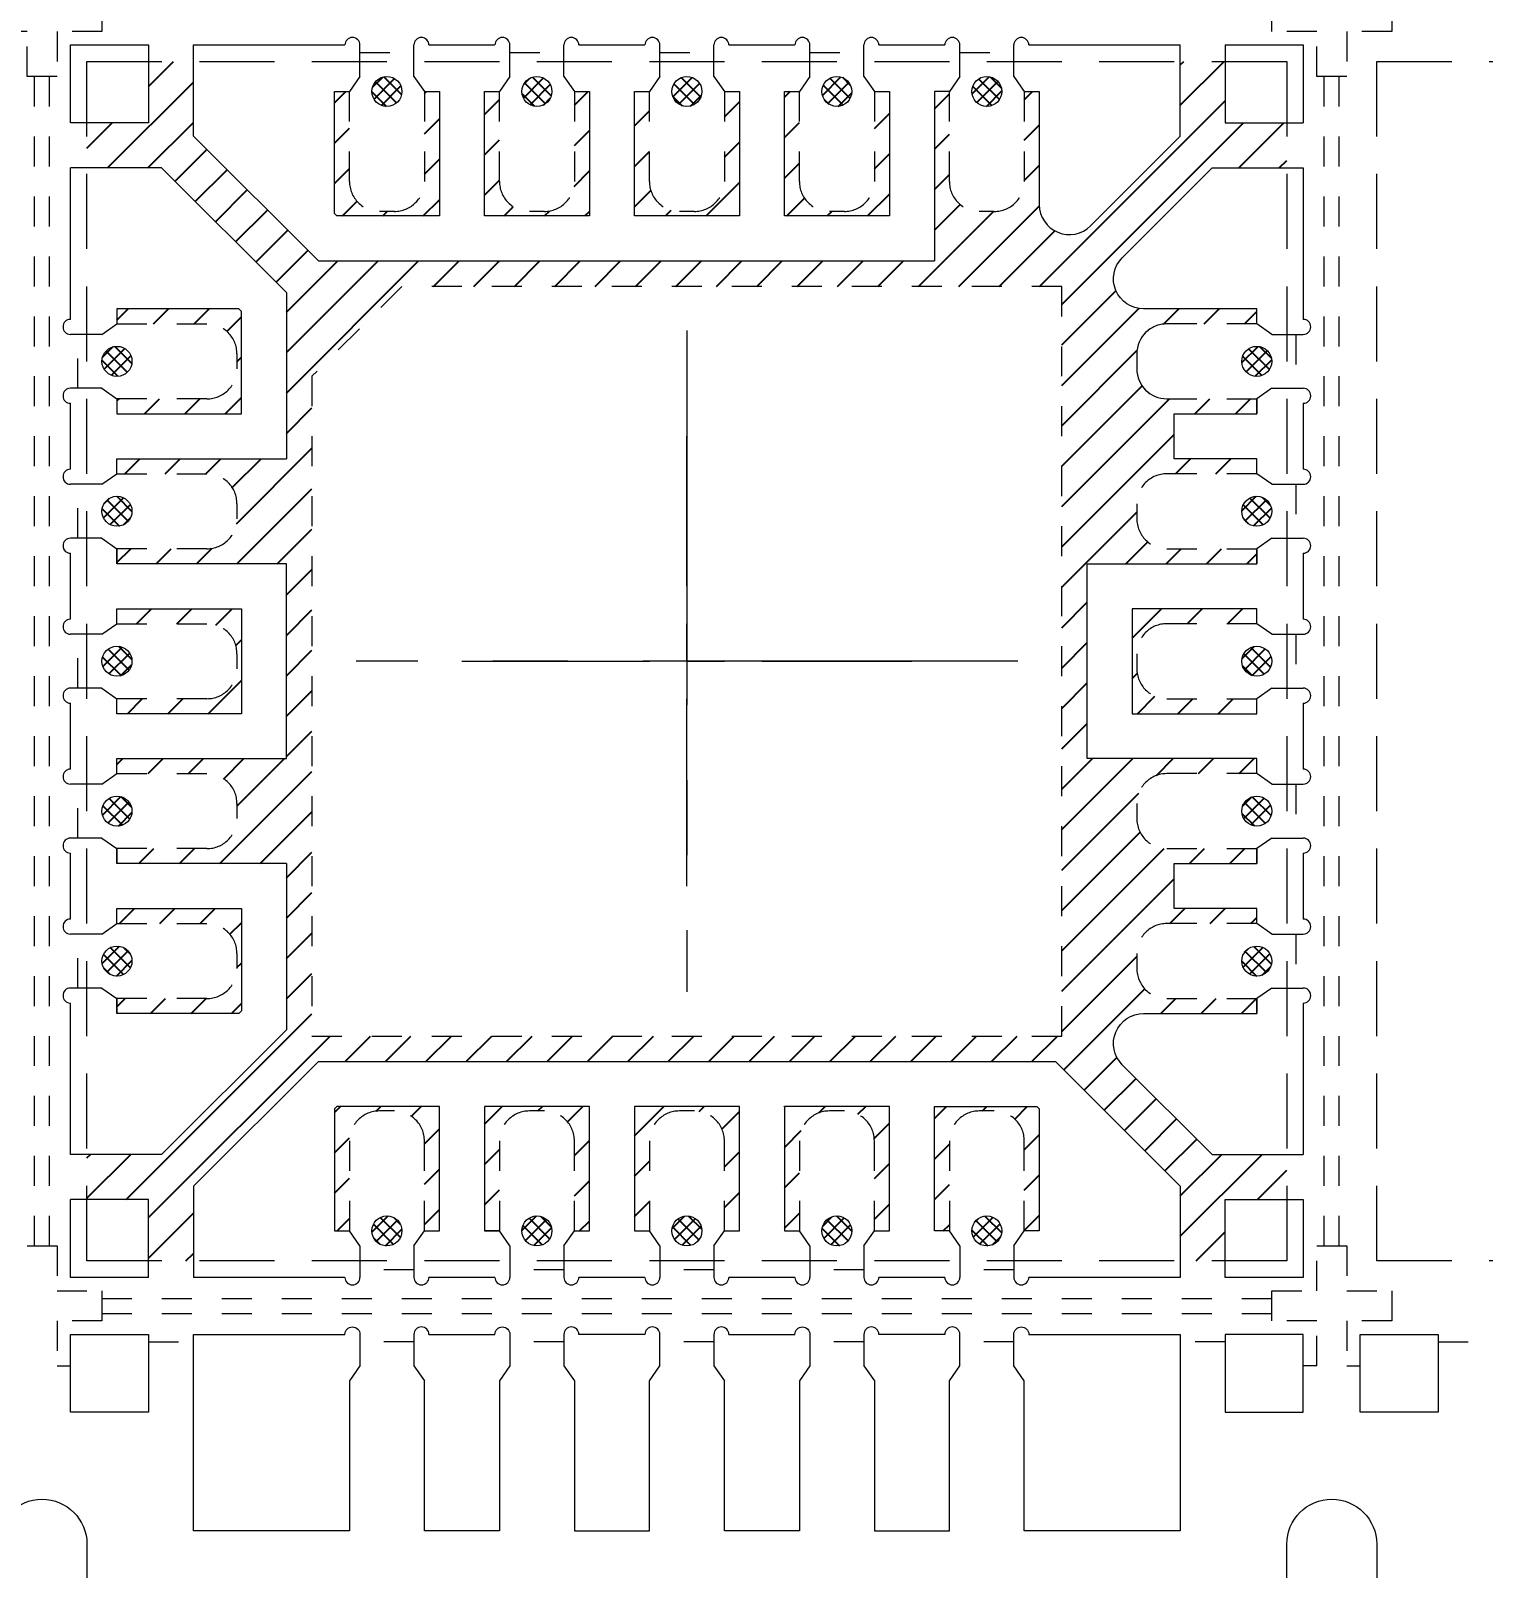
# Model space of a CAD drawing. Header units: millimetres. Extents: x 2103 to 2391, y 501 to 745.
# Drawn here: x 2175.67 to 2180.52, y 641.84 to 646.97 of the extents above; entities that cross this region are included whole.
import ezdxf

# ---------------------------------------------------------------- set-up
doc = ezdxf.new("R2010")
doc.units = ezdxf.units.MM
for name, pattern in [('CENTER', [2, 1.25, -0.25, 0.25, -0.25]), ('DASHED', [0.75, 0.5, -0.25]), ('HIDDEN', [0.375, 0.25, -0.125]), ('HIDDEN2', [0.1875, 0.125, -0.0625]), ('点画线', [18, 12, -2, 2, -2])]:
    doc.linetypes.add(name, pattern=pattern)
doc.layers.get('Defpoints').update_dxf_attribs({"lineweight": 18})
for name, color, linetype, lineweight in [('1', 7, 'Continuous', 18), ('1D', 4, 'Continuous', 18), ('2D', 4, 'Continuous', 18), ('PKG', 6, 'HIDDEN', 9), ('中心线层', 1, '点画线', 18), ('引线框架', 7, 'Continuous', 20)]:
    doc.layers.add(name, color=color, linetype=linetype, lineweight=lineweight)
for name, color, linetype in [('HALF ETCH ON TOP SIDE', 6, 'Continuous'), ('HATCH', 4, 'Continuous'), ('中心线', 1, 'CENTER'), ('标注', 4, 'Continuous')]:
    doc.layers.add(name, color=color, linetype=linetype)
doc.styles.add('宋体', font='')
doc.styles.get('宋体').set_extended_font_data('宋体')
doc.dimstyles.new('St. ZB', dxfattribs={"dimtxt": 1.25, "dimasz": 0.8, "dimexe": 0.3, "dimexo": 0.2, "dimgap": 0.3, "dimtad": 0, "dimdec": 3, "dimzin": 0, "dimdsep": 46, "dimtxsty": '宋体', "dimcen": 0.09, "dimdle": 1.6, "dimclrd": 7, "dimclre": 1, "dimclrt": 256, "dimadec": 0, "dimazin": 0, "dimtfac": 1, "dimtdec": 3, "dimtmove": 0, "dimatfit": 3, "dimfxl": 1, "dimtolj": 1, "dimtzin": 0, "dimarcsym": 0})
pattern_1 = [(45, (2128.61409, 635.56432), (-0.06735192, 0.06735192), [])]
pattern_2 = [(45, (2139.423805, 635.38747), (-0.02245064, 0.02245064), []), (135, (2139.423805, 635.38747), (-0.02245064, -0.02245064), [])]

# ---------------------------------------------------------------- blocks, each defined once
blk = doc.blocks.new('*D38')
at = {"layer": 'Defpoints', "color": 0, "transparency": 16777216}
for p in [(2203.7106, 712.4524), (2158.4985, 638.9782), (2164.9663, 638.9644)]:
    blk.add_point(p, dxfattribs=at)
at = {"layer": '标注', "color": 4, "linetype": 'Continuous', "lineweight": 5, "transparency": 16777216}
for p, q in [((2160.0985, 638.9782), (2158.4985, 638.9782)), ((2161.6985, 638.9644), (2160.0985, 638.9782)), ((2164.4663, 638.9644), (2161.6985, 638.9644))]:
    blk.add_line(p, q, dxfattribs=at)
at = {"layer": '标注', "lineweight": 0, "transparency": 16777216, "insert": (2149.7907, 638.9782), "char_height": 1.25, "attachment_point": 5, "style": '宋体'}
blk.add_mtext('\\A1;73.4880%%p0.300 TAPE', dxfattribs=at)
blk = doc.blocks.new('*D39')
at = {"layer": 'Defpoints', "color": 0, "transparency": 16777216}
for p in [(2203.7106, 712.4524), (2165.4606, 635.9644), (2158.5773, 635.9498)]:
    blk.add_point(p, dxfattribs=at)
at = {"layer": '标注', "color": 4, "linetype": 'Continuous', "lineweight": 5, "transparency": 16777216}
for p, q in [((2161.7773, 635.9644), (2160.1773, 635.9498)), ((2164.9606, 635.9644), (2161.7773, 635.9644)), ((2160.1773, 635.9498), (2158.5773, 635.9498))]:
    blk.add_line(p, q, dxfattribs=at)
at = {"layer": '标注', "lineweight": 0, "transparency": 16777216, "insert": (2155.704, 635.9498), "char_height": 1.25, "attachment_point": 5, "style": '宋体'}
blk.add_mtext('\\A1;76.488', dxfattribs=at)
blk = doc.blocks.new('*D53')
at = {"layer": 'Defpoints', "color": 0, "transparency": 16777216}
for p in [(2203.7106, 712.4524), (2158.0461, 647.4644), (2164.4606, 647.4644)]:
    blk.add_point(p, dxfattribs=at)
at = {"layer": '标注', "color": 4, "linetype": 'Continuous', "lineweight": 5, "transparency": 16777216}
blk.add_line((2163.9606, 647.4644), (2158.0461, 647.4644), dxfattribs=at)
at = {"layer": '标注', "lineweight": 0, "transparency": 16777216, "insert": (2155.1588, 647.4644), "char_height": 1.25, "attachment_point": 5, "style": '宋体'}
blk.add_mtext('\\A1;64.988', dxfattribs=at)
blk = doc.blocks.new('*D90')
at = {"layer": 'Defpoints', "color": 0, "transparency": 16777216}
for p in [(2203.7106, 712.4524), (2168.9606, 639.9644), (2167.6683, 632.4048)]:
    blk.add_point(p, dxfattribs=at)
at = {"layer": '标注', "color": 4, "linetype": 'Continuous', "lineweight": 5, "transparency": 16777216}
for p, q in [((2168.9606, 639.4644), (2168.9606, 635.6048)), ((2168.9606, 635.6048), (2167.6683, 634.0048)), ((2167.6683, 634.0048), (2167.6683, 632.4048))]:
    blk.add_line(p, q, dxfattribs=at)
at = {"layer": '标注', "lineweight": 0, "transparency": 16777216, "insert": (2167.6683, 629.521), "char_height": 1.25, "attachment_point": 5, "rotation": 90, "style": '宋体'}
blk.add_mtext('\\A1;34.750', dxfattribs=at)

msp = doc.modelspace()

# ---------------------------------------------------------------- hatches: boundary and pattern name
at = {"layer": 'HALF ETCH ON TOP SIDE'}
h = msp.add_hatch(dxfattribs=at)
h.set_pattern_fill('ANSI37', color=6, scale=0.01)
h.set_pattern_definition(pattern_2)
h.paths.add_polyline_path([(2176.81056, 646.76442, 1), (2176.91056, 646.76442, 1)])
h.paths.add_polyline_path([(2177.31056, 646.76442, 1), (2177.41056, 646.76442, 1)])
h.paths.add_polyline_path([(2177.81056, 646.76442, 1), (2177.91056, 646.76442, 1)])
h.paths.add_polyline_path([(2178.41056, 646.76442, 1), (2178.31056, 646.76442, 1)])
h.paths.add_polyline_path([(2178.81056, 646.76442, 1), (2178.91056, 646.76442, 1)])
h = msp.add_hatch(dxfattribs=at)
h.set_pattern_fill('ANSI37', color=6, scale=0.01)
h.set_pattern_definition(pattern_2)
h.paths.add_polyline_path([(2175.9606, 643.81438, 1), (2175.9606, 643.91438, 1)])
h.paths.add_polyline_path([(2175.9606, 644.31438, 1), (2175.9606, 644.41438, 1)])
h.paths.add_polyline_path([(2175.9606, 644.81438, 1), (2175.9606, 644.91438, 1)])
h.paths.add_polyline_path([(2175.9606, 645.41438, 1), (2175.9606, 645.31438, 1)])
h.paths.add_polyline_path([(2175.9606, 645.81438, 1), (2175.9606, 645.91438, 1)])
h = msp.add_hatch(dxfattribs=at)
h.set_pattern_fill('ANSI37', color=6, scale=0.01)
h.set_pattern_definition(pattern_2)
h.paths.add_polyline_path([(2179.7606, 643.81438, -1), (2179.7606, 643.91438, -1)])
h.paths.add_polyline_path([(2179.7606, 644.31438, -1), (2179.7606, 644.41438, -1)])
h.paths.add_polyline_path([(2179.7606, 644.81438, -1), (2179.7606, 644.91438, -1)])
h.paths.add_polyline_path([(2179.7606, 645.41438, -1), (2179.7606, 645.31438, -1)])
h.paths.add_polyline_path([(2179.7606, 645.81438, -1), (2179.7606, 645.91438, -1)])
h = msp.add_hatch(dxfattribs=at)
h.set_pattern_fill('ANSI37', color=6, scale=0.01)
h.set_pattern_definition(pattern_2)
h.paths.add_polyline_path([(2176.81056, 642.96442, -1), (2176.91056, 642.96442, -1)])
h.paths.add_polyline_path([(2177.31056, 642.96442, -1), (2177.41056, 642.96442, -1)])
h.paths.add_polyline_path([(2177.81056, 642.96442, -1), (2177.91056, 642.96442, -1)])
h.paths.add_polyline_path([(2178.41056, 642.96442, -1), (2178.31056, 642.96442, -1)])
h.paths.add_polyline_path([(2178.81056, 642.96442, -1), (2178.91056, 642.96442, -1)])
at = {"layer": 'HATCH'}
h = msp.add_hatch(dxfattribs=at)
h.set_pattern_fill('ANSI31', color=256, scale=0.03)
h.set_pattern_definition(pattern_1)
h.paths.add_polyline_path([(2175.8606, 646.65942), (2176.04452, 646.65942), (2176.0656, 646.68057), (2176.0656, 646.86442), (2176.2156, 646.86442), (2176.2156, 646.61549), (2176.63189, 646.19942), (2178.6856, 646.19942), (2178.6856, 646.76442), (2178.7356, 646.76442), (2178.7356, 646.46442, 0.4142136), (2178.8356, 646.36442), (2178.8856, 646.36442, 0.4142136), (2178.9856, 646.46442), (2178.9856, 646.76442), (2179.0356, 646.76442), (2179.0356, 646.3871, 0.668127), (2179.2063, 646.31638), (2179.5056, 646.61549), (2179.5056, 646.86442), (2179.6556, 646.86442), (2179.6556, 646.65942), (2179.8606, 646.65942), (2179.8606, 646.50942), (2179.61167, 646.50942), (2179.3122, 646.21014, 0.6682303), (2179.3829, 646.03942), (2179.7606, 646.03942), (2179.7606, 645.98942), (2179.4606, 645.98942, 0.4142136), (2179.3606, 645.88942), (2179.3606, 645.83942, 0.4142136), (2179.4606, 645.73942), (2179.7606, 645.73942), (2179.7606, 645.68942), (2179.4856, 645.68942), (2179.4856, 645.53942), (2179.7606, 645.53942), (2179.7606, 645.48942), (2179.4606, 645.48942, 0.4142136), (2179.3606, 645.38942), (2179.3606, 645.33942, 0.4142136), (2179.4606, 645.23942), (2179.7606, 645.23942), (2179.7606, 645.18942), (2179.1956, 645.18942), (2179.1956, 644.53942), (2179.7606, 644.53942), (2179.7606, 644.48942), (2179.4606, 644.48942, 0.4142136), (2179.3606, 644.38942), (2179.3606, 644.33942, 0.4142136), (2179.4606, 644.23942), (2179.7606, 644.23942), (2179.7606, 644.18942), (2179.4856, 644.18942), (2179.4856, 644.03942), (2179.7606, 644.03942), (2179.7606, 643.98942), (2179.4606, 643.98942, 0.4142136), (2179.3606, 643.88942), (2179.3606, 643.83942, 0.4142136), (2179.4606, 643.73942), (2179.7606, 643.73942), (2179.7606, 643.68942), (2179.3829, 643.68942, 0.6682303), (2179.3122, 643.5187), (2179.61167, 643.21942), (2179.8606, 643.21942), (2179.8606, 643.06942), (2179.6556, 643.06942), (2179.6556, 642.86442), (2179.5056, 642.86442), (2179.5056, 643.11336), (2179.08931, 643.52942), (2176.63189, 643.52942), (2176.2156, 643.11336), (2176.2156, 642.86442), (2176.0656, 642.86442), (2176.0656, 643.06942), (2175.8606, 643.06942), (2175.8606, 643.21942), (2176.10954, 643.21942), (2176.5256, 643.63527), (2176.5256, 644.18942), (2175.9606, 644.18942), (2175.9606, 644.23942), (2176.2606, 644.23942, 0.4142136), (2176.3606, 644.33942), (2176.3606, 644.38942, 0.4142136), (2176.2606, 644.48942), (2175.9606, 644.48942), (2175.9606, 644.53942), (2176.5256, 644.53942), (2176.5256, 645.18942), (2175.9606, 645.18942), (2175.9606, 645.23942), (2176.2606, 645.23942, 0.4142136), (2176.3606, 645.33942), (2176.3606, 645.38942, 0.4142136), (2176.2606, 645.48942), (2175.9606, 645.48942), (2175.9606, 645.53942), (2176.5256, 645.53942), (2176.5256, 646.09358), (2176.10954, 646.50942), (2175.8606, 646.50942)])
h.paths.add_polyline_path([(2176.6106, 645.81442), (2176.6106, 643.61442), (2179.1106, 643.61442), (2179.1106, 646.11442), (2176.9106, 646.11442)], flags=16)
h = msp.add_hatch(dxfattribs=at)
h.set_pattern_fill('ANSI31', color=256, scale=0.03)
h.set_pattern_definition(pattern_1)
h.paths.add_polyline_path([(2177.1856, 646.34942), (2177.1856, 646.76442), (2177.2356, 646.76442), (2177.2356, 646.46442, 0.4142136), (2177.3356, 646.36442), (2177.3856, 646.36442, 0.4142136), (2177.4856, 646.46442), (2177.4856, 646.76442), (2177.5356, 646.76442), (2177.5356, 646.34942)])
h.paths.add_polyline_path([(2176.6856, 646.76442), (2176.6856, 646.35783), (2176.69401, 646.34942), (2177.0356, 646.34942), (2177.0356, 646.76442), (2176.9856, 646.76442), (2176.9856, 646.46442, -0.4142136), (2176.8856, 646.36442), (2176.8356, 646.36442, -0.4142136), (2176.7356, 646.46442), (2176.7356, 646.76442)])
h.paths.add_polyline_path([(2177.6856, 646.34942), (2177.6856, 646.76442), (2177.7356, 646.76442), (2177.7356, 646.46442, 0.4142136), (2177.8356, 646.36442), (2177.8856, 646.36442, 0.4142136), (2177.9856, 646.46442), (2177.9856, 646.76442), (2178.0356, 646.76442), (2178.0356, 646.34942)])
h.paths.add_polyline_path([(2179.3456, 645.03942), (2179.3456, 644.68942), (2179.7606, 644.68942), (2179.7606, 644.73942), (2179.4606, 644.73942, -0.4142136), (2179.3606, 644.83942), (2179.3606, 644.88942, -0.4142136), (2179.4606, 644.98942), (2179.7606, 644.98942), (2179.7606, 645.03942)])
h.paths.add_polyline_path([(2178.1856, 646.76442), (2178.1856, 646.34942), (2178.5356, 646.34942), (2178.5356, 646.76442), (2178.4856, 646.76442), (2178.4856, 646.46442, -0.4142136), (2178.3856, 646.36442), (2178.3356, 646.36442, -0.4142136), (2178.2356, 646.46442), (2178.2356, 646.76442)])
h.paths.add_polyline_path([(2177.6856, 643.37942), (2177.6856, 642.96442), (2177.7356, 642.96442), (2177.7356, 643.26442, -0.4142136), (2177.8356, 643.36442), (2177.8856, 643.36442, -0.4142136), (2177.9856, 643.26442), (2177.9856, 642.96442), (2178.0356, 642.96442), (2178.0356, 643.37942)])
h.paths.add_polyline_path([(2178.6856, 642.96442), (2178.6856, 643.37942), (2179.02719, 643.37942), (2179.0356, 643.37102), (2179.0356, 642.96442), (2178.9856, 642.96442), (2178.9856, 643.26442, 0.4142136), (2178.8856, 643.36442), (2178.8356, 643.36442, 0.4142136), (2178.7356, 643.26442), (2178.7356, 642.96442)])
h.paths.add_polyline_path([(2178.1856, 643.37942), (2178.1856, 642.96442), (2178.2356, 642.96442), (2178.2356, 643.26442, -0.4142136), (2178.3356, 643.36442), (2178.3856, 643.36442, -0.4142136), (2178.4856, 643.26442), (2178.4856, 642.96442), (2178.5356, 642.96442), (2178.5356, 643.37942)])
h.paths.add_polyline_path([(2177.1856, 643.37942), (2177.1856, 642.96442), (2177.2356, 642.96442), (2177.2356, 643.26442, -0.4142136), (2177.3356, 643.36442), (2177.3856, 643.36442, -0.4142136), (2177.4856, 643.26442), (2177.4856, 642.96442), (2177.5356, 642.96442), (2177.5356, 643.37942)])
h.paths.add_polyline_path([(2175.9606, 643.98942), (2176.2606, 643.98942, -0.4142136), (2176.3606, 643.88942), (2176.3606, 643.83942, -0.4142136), (2176.2606, 643.73942), (2175.9606, 643.73942), (2175.9606, 643.68942), (2176.3672, 643.68942), (2176.3756, 643.69783), (2176.3756, 644.03942), (2175.9606, 644.03942)])
h.paths.add_polyline_path([(2176.6856, 643.37102), (2176.6856, 642.96442), (2176.7356, 642.96442), (2176.7356, 643.26442, -0.4142136), (2176.8356, 643.36442), (2176.8856, 643.36442, -0.4142136), (2176.9856, 643.26442), (2176.9856, 642.96442), (2177.0356, 642.96442), (2177.0356, 643.37942), (2176.69401, 643.37942)])
h.paths.add_polyline_path([(2175.9606, 644.98942), (2175.9606, 645.03942), (2176.3756, 645.03942), (2176.3756, 644.68942), (2175.9606, 644.68942), (2175.9606, 644.73942), (2176.2606, 644.73942, 0.4142136), (2176.3606, 644.83942), (2176.3606, 644.88942, 0.4142136), (2176.2606, 644.98942)])
h.paths.add_polyline_path([(2175.9606, 645.98942), (2175.9606, 646.03942), (2176.3672, 646.03942), (2176.3756, 646.03101), (2176.3756, 645.68942), (2175.9606, 645.68942), (2175.9606, 645.73942), (2176.2606, 645.73942, 0.4142136), (2176.3606, 645.83942), (2176.3606, 645.88942, 0.4142136), (2176.2606, 645.98942)])

# ---------------------------------------------------------------- linework, layer by layer
at = {"lineweight": 0, "ltscale": 10}
for points in [[(2175.8606, 641.91942), (2175.8606, 641.31442, -1), (2175.5606, 641.31442), (2175.5606, 641.91942, -1)], [(2180.1606, 641.91942), (2180.1606, 641.31442, -1), (2179.8606, 641.31442), (2179.8606, 641.91942, -1)]]:
    msp.add_lwpolyline(points, format="xyb", close=True, dxfattribs=at)
at = {"layer": '1', "color": 7, "lineweight": 13}
for p, q in [((2175.8056, 646.65942), (2175.8056, 646.91942)), ((2175.8056, 646.91942), (2176.0656, 646.91942)), ((2179.6556, 646.91942), (2179.9156, 646.91942)), ((2179.9156, 646.91942), (2179.9156, 646.65942))]:
    msp.add_line(p, q, dxfattribs=at)
at = {"layer": '1', "lineweight": 13}
for p, q in [((2176.2156, 646.61549), (2176.2156, 646.91942)), ((2179.5056, 646.61549), (2179.5056, 646.91942)), ((2176.10954, 646.50942), (2175.8056, 646.50942)), ((2179.61167, 646.50942), (2179.9156, 646.50942)), ((2176.10954, 643.21942), (2175.8056, 643.21942)), ((2179.61167, 643.21942), (2179.9156, 643.21942)), ((2176.2156, 643.11336), (2176.2156, 642.80942)), ((2179.5056, 643.11336), (2179.5056, 642.80942)), ((2175.8056, 642.80942), (2175.8056, 643.06942)), ((2176.0656, 642.80942), (2175.8056, 642.80942))]:
    msp.add_line(p, q, dxfattribs=at)
for points in [[(2176.0656, 646.91942), (2176.0656, 646.65942), (2175.8056, 646.65942)], [(2179.6556, 646.91942), (2179.6556, 646.65942), (2179.9156, 646.65942)], [(2176.0656, 642.80942), (2176.0656, 643.06942), (2175.8056, 643.06942)]]:
    msp.add_lwpolyline(points, dxfattribs=at)
msp.add_lwpolyline([(2179.6556, 642.80942), (2179.6556, 643.06942), (2179.9156, 643.06942), (2179.9156, 642.80942)], close=True, dxfattribs=at)
at = {"layer": '1', "lineweight": 0}
for points in [[(2176.7356, 642.46442), (2176.7356, 641.96442), (2176.2156, 641.96442), (2176.2156, 642.61942), (2176.7206, 642.61942, -1), (2176.7706, 642.61942), (2176.7706, 642.51442)], [(2178.9506, 642.51442), (2178.9506, 642.61942, -1), (2179.0006, 642.61942), (2179.5056, 642.61942), (2179.5056, 641.96442), (2178.9856, 641.96442), (2178.9856, 642.46442)]]:
    msp.add_lwpolyline(points, format="xyb", close=True, dxfattribs=at)
at = {"layer": '1', "color": 7, "lineweight": 0}
for points in [[(2177.0006, 642.61942, 1), (2176.9506, 642.61942), (2176.9506, 642.51442), (2176.9856, 642.46442)], [(2178.0006, 642.61942, 1), (2177.9506, 642.61942), (2177.9506, 642.51442), (2177.9856, 642.46442)]]:
    msp.add_lwpolyline(points, format="xyb", dxfattribs=at)
at = {"layer": '1', "lineweight": 0}
for points in [[(2177.0006, 642.61942), (2177.2206, 642.61942, -1), (2177.2706, 642.61942), (2177.2706, 642.51442), (2177.2356, 642.46442), (2177.2356, 641.96442), (2176.9856, 641.96442), (2176.9856, 642.46442)], [(2178.0006, 642.61942), (2178.2206, 642.61942, -1), (2178.2706, 642.61942), (2178.2706, 642.51442), (2178.2356, 642.46442), (2178.2356, 641.96442), (2177.9856, 641.96442), (2177.9856, 642.46442)]]:
    msp.add_lwpolyline(points, format="xyb", dxfattribs=at)
at = {"layer": '1', "color": 7, "lineweight": 0}
for points in [[(2177.7706, 642.61942, 1), (2177.7206, 642.61942), (2177.5006, 642.61942, 1), (2177.4506, 642.61942), (2177.4506, 642.51442), (2177.4856, 642.46442), (2177.4856, 641.96442), (2177.7356, 641.96442), (2177.7356, 642.46442), (2177.7706, 642.51442)], [(2178.7706, 642.61942, 1), (2178.7206, 642.61942), (2178.5006, 642.61942, 1), (2178.4506, 642.61942), (2178.4506, 642.51442), (2178.4856, 642.46442), (2178.4856, 641.96442), (2178.7356, 641.96442), (2178.7356, 642.46442), (2178.7706, 642.51442)]]:
    msp.add_lwpolyline(points, format="xyb", close=True, dxfattribs=at)
at = {"layer": '1', "lineweight": 0}
for points in [[(2176.0656, 642.61942), (2176.0656, 642.35942), (2175.8056, 642.35942), (2175.8056, 642.61942)], [(2179.6556, 642.61942), (2179.6556, 642.35942), (2179.9156, 642.35942), (2179.9156, 642.61942)], [(2180.3656, 642.61942), (2180.3656, 642.35942), (2180.1056, 642.35942), (2180.1056, 642.61942)]]:
    msp.add_lwpolyline(points, close=True, dxfattribs=at)
at = {"layer": '1D', "color": 4, "linetype": 'HIDDEN2', "lineweight": 0}
for p, q in [((2175.7606, 642.51442), (2175.8056, 642.51442)), ((2179.9606, 642.51442), (2179.9156, 642.51442)), ((2180.0606, 642.51442), (2180.1056, 642.51442))]:
    msp.add_line(p, q, dxfattribs=at)
at = {"layer": '1D', "linetype": 'HIDDEN', "ltscale": 0.1}
for points in [[(2176.7706, 646.89442), (2176.9506, 646.89442)], [(2177.2706, 646.89442), (2177.4506, 646.89442)], [(2177.7706, 646.89442), (2177.9506, 646.89442)], [(2178.2706, 646.89442), (2178.4506, 646.89442)], [(2178.7706, 646.89442), (2178.9506, 646.89442)], [(2175.8306, 645.77442), (2175.8306, 645.95442)], [(2179.8906, 645.95442), (2179.8906, 645.77442)], [(2175.8306, 645.27442), (2175.8306, 645.45442)], [(2179.8906, 645.45442), (2179.8906, 645.27442)], [(2175.8306, 644.77442), (2175.8306, 644.95442)], [(2179.8906, 644.95442), (2179.8906, 644.77442)], [(2175.8306, 644.27442), (2175.8306, 644.45442)], [(2179.8906, 644.45442), (2179.8906, 644.27442)], [(2175.8306, 643.77442), (2175.8306, 643.95442)], [(2179.8906, 643.95442), (2179.8906, 643.77442)], [(2176.9506, 642.83442), (2176.7706, 642.83442)], [(2177.4506, 642.83442), (2177.2706, 642.83442)], [(2177.9506, 642.83442), (2177.7706, 642.83442)], [(2178.4506, 642.83442), (2178.2706, 642.83442)], [(2178.9506, 642.83442), (2178.7706, 642.83442)]]:
    msp.add_lwpolyline(points, dxfattribs=at)
for points in [[(2176.9856, 646.76442), (2176.9856, 646.46442, -0.4142136), (2176.8856, 646.36442), (2176.8356, 646.36442, -0.4142136), (2176.7356, 646.46442), (2176.7356, 646.76442)], [(2177.4856, 646.76442), (2177.4856, 646.46442, -0.4142136), (2177.3856, 646.36442), (2177.3356, 646.36442, -0.4142136), (2177.2356, 646.46442), (2177.2356, 646.76442)], [(2177.9856, 646.76442), (2177.9856, 646.46442, -0.4142136), (2177.8856, 646.36442), (2177.8356, 646.36442, -0.4142136), (2177.7356, 646.46442), (2177.7356, 646.76442)], [(2178.4856, 646.76442), (2178.4856, 646.46442, -0.4142136), (2178.3856, 646.36442), (2178.3356, 646.36442, -0.4142136), (2178.2356, 646.46442), (2178.2356, 646.76442)], [(2178.9856, 646.76442), (2178.9856, 646.46442, -0.4142136), (2178.8856, 646.36442), (2178.8356, 646.36442, -0.4142136), (2178.7356, 646.46442), (2178.7356, 646.76442)], [(2175.9606, 645.98942), (2176.2606, 645.98942, -0.4142136), (2176.3606, 645.88942), (2176.3606, 645.83942, -0.4142136), (2176.2606, 645.73942), (2175.9606, 645.73942)], [(2179.7606, 645.98942), (2179.4606, 645.98942, 0.4142136), (2179.3606, 645.88942), (2179.3606, 645.83942, 0.4142136), (2179.4606, 645.73942), (2179.7606, 645.73942)], [(2175.9606, 645.48942), (2176.2606, 645.48942, -0.4142136), (2176.3606, 645.38942), (2176.3606, 645.33942, -0.4142136), (2176.2606, 645.23942), (2175.9606, 645.23942)], [(2179.7606, 645.48942), (2179.4606, 645.48942, 0.4142136), (2179.3606, 645.38942), (2179.3606, 645.33942, 0.4142136), (2179.4606, 645.23942), (2179.7606, 645.23942)], [(2175.9606, 644.98942), (2176.2606, 644.98942, -0.4142136), (2176.3606, 644.88942), (2176.3606, 644.83942, -0.4142136), (2176.2606, 644.73942), (2175.9606, 644.73942)], [(2179.7606, 644.98942), (2179.4606, 644.98942, 0.4142136), (2179.3606, 644.88942), (2179.3606, 644.83942, 0.4142136), (2179.4606, 644.73942), (2179.7606, 644.73942)], [(2175.9606, 644.48942), (2176.2606, 644.48942, -0.4142136), (2176.3606, 644.38942), (2176.3606, 644.33942, -0.4142136), (2176.2606, 644.23942), (2175.9606, 644.23942)], [(2179.7606, 644.48942), (2179.4606, 644.48942, 0.4142136), (2179.3606, 644.38942), (2179.3606, 644.33942, 0.4142136), (2179.4606, 644.23942), (2179.7606, 644.23942)], [(2175.9606, 643.98942), (2176.2606, 643.98942, -0.4142136), (2176.3606, 643.88942), (2176.3606, 643.83942, -0.4142136), (2176.2606, 643.73942), (2175.9606, 643.73942)], [(2179.7606, 643.98942), (2179.4606, 643.98942, 0.4142136), (2179.3606, 643.88942), (2179.3606, 643.83942, 0.4142136), (2179.4606, 643.73942), (2179.7606, 643.73942)], [(2176.9856, 642.96442), (2176.9856, 643.26442, 0.4142136), (2176.8856, 643.36442), (2176.8356, 643.36442, 0.4142136), (2176.7356, 643.26442), (2176.7356, 642.96442)], [(2177.4856, 642.96442), (2177.4856, 643.26442, 0.4142136), (2177.3856, 643.36442), (2177.3356, 643.36442, 0.4142136), (2177.2356, 643.26442), (2177.2356, 642.96442)], [(2177.9856, 642.96442), (2177.9856, 643.26442, 0.4142136), (2177.8856, 643.36442), (2177.8356, 643.36442, 0.4142136), (2177.7356, 643.26442), (2177.7356, 642.96442)], [(2178.4856, 642.96442), (2178.4856, 643.26442, 0.4142136), (2178.3856, 643.36442), (2178.3356, 643.36442, 0.4142136), (2178.2356, 643.26442), (2178.2356, 642.96442)], [(2178.9856, 642.96442), (2178.9856, 643.26442, 0.4142136), (2178.8856, 643.36442), (2178.8356, 643.36442, 0.4142136), (2178.7356, 643.26442), (2178.7356, 642.96442)]]:
    msp.add_lwpolyline(points, format="xyb", dxfattribs=at)
msp.add_lwpolyline([(2176.6106, 643.61442), (2179.1106, 643.61442), (2179.1106, 646.11442), (2176.9106, 646.11442), (2176.6106, 645.81442)], close=True, dxfattribs=at)
at = {"layer": '1D', "linetype": 'HIDDEN', "lineweight": 0, "ltscale": 0.1}
for points in [[(2176.0656, 642.59442), (2176.2156, 642.59442)], [(2176.9506, 642.59442), (2176.7706, 642.59442)], [(2177.4506, 642.59442), (2177.2706, 642.59442)], [(2177.9506, 642.59442), (2177.7706, 642.59442)], [(2178.4506, 642.59442), (2178.2706, 642.59442)], [(2178.9506, 642.59442), (2178.7706, 642.59442)], [(2179.6556, 642.59442), (2179.5056, 642.59442)], [(2180.3656, 642.59442), (2180.5156, 642.59442)]]:
    msp.add_lwpolyline(points, dxfattribs=at)
at = {"layer": '2D', "color": 4, "linetype": 'HIDDEN', "lineweight": 0, "ltscale": 0.05}
for p, q in [((2175.6856, 642.91442), (2175.6856, 646.81442)), ((2175.7356, 642.91442), (2175.7356, 646.81442)), ((2179.9856, 642.91442), (2179.9856, 646.81442)), ((2180.0356, 642.91442), (2180.0356, 646.81442)), ((2175.6606, 642.91442), (2175.7606, 642.91442)), ((2175.6606, 642.91442), (2175.7606, 642.91442)), ((2175.7606, 642.91442), (2175.7606, 642.76442)), ((2175.7606, 642.91442), (2175.7606, 642.76442)), ((2179.9606, 642.91442), (2180.0606, 642.91442)), ((2179.9606, 642.76442), (2179.9606, 642.91442)), ((2179.9606, 642.91442), (2180.0606, 642.91442)), ((2179.9606, 642.76442), (2179.9606, 642.91442)), ((2180.0606, 642.91442), (2180.0606, 642.76442)), ((2180.0606, 642.91442), (2180.0606, 642.76442)), ((2175.7606, 642.76442), (2175.9106, 642.76442)), ((2175.7606, 642.76442), (2175.9106, 642.76442)), ((2175.9106, 642.76442), (2175.9106, 642.66442)), ((2175.9106, 642.76442), (2175.9106, 642.66442)), ((2175.9106, 642.73942), (2179.8106, 642.73942)), ((2179.8106, 642.66442), (2179.8106, 642.76442)), ((2179.8106, 642.76442), (2179.9606, 642.76442)), ((2179.8106, 642.66442), (2179.8106, 642.76442)), ((2179.8106, 642.76442), (2179.9606, 642.76442)), ((2180.0606, 642.76442), (2180.2106, 642.76442)), ((2180.0606, 642.76442), (2180.2106, 642.76442)), ((2180.2106, 642.76442), (2180.2106, 642.66442)), ((2180.2106, 642.76442), (2180.2106, 642.66442)), ((2175.9106, 642.68942), (2179.8106, 642.68942)), ((2175.9106, 642.66442), (2175.7606, 642.66442)), ((2175.7606, 642.66442), (2175.7606, 642.51442)), ((2175.9106, 642.66442), (2175.7606, 642.66442)), ((2175.7606, 642.66442), (2175.7606, 642.51442)), ((2179.9606, 642.66442), (2179.8106, 642.66442)), ((2179.9606, 642.66442), (2179.8106, 642.66442)), ((2179.9606, 642.51442), (2179.9606, 642.66442)), ((2179.9606, 642.51442), (2179.9606, 642.66442)), ((2180.2106, 642.66442), (2180.0606, 642.66442)), ((2180.0606, 642.66442), (2180.0606, 642.51442)), ((2180.2106, 642.66442), (2180.0606, 642.66442)), ((2180.0606, 642.66442), (2180.0606, 642.51442)), ((2175.7606, 642.51442), (2175.8056, 642.51442)), ((2179.9606, 642.51442), (2179.9156, 642.51442)), ((2180.0606, 642.51442), (2180.1056, 642.51442))]:
    msp.add_line(p, q, dxfattribs=at)
for points in [[(2175.6606, 647.21442), (2175.7606, 647.21442), (2175.7606, 647.06442), (2175.9106, 647.06442), (2175.9106, 646.96442), (2175.7606, 646.96442), (2175.7606, 646.81442), (2175.6606, 646.81442), (2175.6606, 646.96442), (2175.5106, 646.96442), (2175.5106, 647.06442), (2175.6606, 647.06442), (2175.6606, 647.21442)], [(2175.6606, 647.21442), (2175.7606, 647.21442), (2175.7606, 647.06442), (2175.9106, 647.06442), (2175.9106, 646.96442), (2175.7606, 646.96442), (2175.7606, 646.81442), (2175.6606, 646.81442), (2175.6606, 646.96442), (2175.5106, 646.96442), (2175.5106, 647.06442), (2175.6606, 647.06442), (2175.6606, 647.21442)], [(2179.9606, 647.21442), (2180.0606, 647.21442), (2180.0606, 647.06442), (2180.2106, 647.06442), (2180.2106, 646.96442), (2180.0606, 646.96442), (2180.0606, 646.81442), (2179.9606, 646.81442), (2179.9606, 646.96442), (2179.8106, 646.96442), (2179.8106, 647.06442), (2179.9606, 647.06442), (2179.9606, 647.21442)], [(2179.9606, 647.21442), (2180.0606, 647.21442), (2180.0606, 647.06442), (2180.2106, 647.06442), (2180.2106, 646.96442), (2180.0606, 646.96442), (2180.0606, 646.81442), (2179.9606, 646.81442), (2179.9606, 646.96442), (2179.8106, 646.96442), (2179.8106, 647.06442), (2179.9606, 647.06442), (2179.9606, 647.21442)]]:
    msp.add_lwpolyline(points, dxfattribs=at)
at = {"layer": 'PKG', "color": 2, "linetype": 'DASHED', "lineweight": 0, "ltscale": 0.5}
for points in [[(2179.8606, 642.86442), (2175.8606, 642.86442), (2175.8606, 646.86442), (2179.8606, 646.86442)], [(2180.1606, 646.86442), (2184.1606, 646.86442), (2184.1606, 642.86442), (2180.1606, 642.86442)]]:
    msp.add_lwpolyline(points, close=True, dxfattribs=at)
at = {"layer": '中心线', "color": 1, "lineweight": 13, "ltscale": 0.5}
for p, q in [((2177.8606, 644.11442), (2177.8606, 645.61442)), ((2177.1106, 644.86442), (2178.6106, 644.86442))]:
    msp.add_line(p, q, dxfattribs=at)
at = {"layer": '中心线层', "linetype": 'CENTER', "lineweight": 0}
for p, q in [((2177.8606, 645.9673), (2177.8606, 643.76155)), ((2178.96348, 644.86442), (2176.75773, 644.86442))]:
    msp.add_line(p, q, dxfattribs=at)
at = {"layer": '引线框架'}
for p, q in [((2176.2156, 646.91942), (2176.7206, 646.91942)), ((2176.7706, 646.81442), (2176.7706, 646.91942)), ((2176.95052, 646.91942), (2176.9506, 646.91942)), ((2176.9506, 646.81442), (2176.9506, 646.91942)), ((2177.0006, 646.91942), (2177.2206, 646.91942)), ((2177.2706, 646.81442), (2177.2706, 646.91942)), ((2177.4506, 646.81442), (2177.4506, 646.91942)), ((2177.5006, 646.91942), (2177.7206, 646.91942)), ((2177.7706, 646.81442), (2177.7706, 646.91942)), ((2177.9506, 646.81442), (2177.9506, 646.91942)), ((2178.0006, 646.91942), (2178.2206, 646.91942)), ((2178.2706, 646.81442), (2178.2706, 646.91942)), ((2178.4506, 646.81442), (2178.4506, 646.91942)), ((2178.5006, 646.91942), (2178.7206, 646.91942)), ((2178.7706, 646.81442), (2178.7706, 646.91942)), ((2178.9506, 646.81442), (2178.9506, 646.91942)), ((2179.0006, 646.91942), (2179.5056, 646.91942)), ((2176.7706, 646.81442), (2176.7356, 646.76442)), ((2176.9506, 646.81442), (2176.9856, 646.76442)), ((2177.2706, 646.81442), (2177.2356, 646.76442)), ((2177.4506, 646.81442), (2177.4856, 646.76442)), ((2177.7706, 646.81442), (2177.7356, 646.76442)), ((2177.9506, 646.81442), (2177.9856, 646.76442)), ((2178.2706, 646.81442), (2178.2356, 646.76442)), ((2178.4506, 646.81442), (2178.4856, 646.76442)), ((2178.7706, 646.81442), (2178.7356, 646.76442)), ((2178.9506, 646.81442), (2178.9856, 646.76442)), ((2178.7356, 646.76442), (2178.6856, 646.76442)), ((2178.9856, 646.76442), (2179.0356, 646.76442)), ((2176.2156, 646.61549), (2176.63189, 646.19942)), ((2175.8056, 646.00442), (2175.8056, 646.50942)), ((2176.10954, 646.50942), (2176.5256, 646.09358)), ((2179.9156, 646.50942), (2179.9156, 646.00442)), ((2176.6856, 646.35783), (2176.69401, 646.34942)), ((2176.63189, 646.19942), (2178.6856, 646.19942)), ((2176.5256, 646.09358), (2176.5256, 645.53942)), ((2176.3672, 646.03942), (2176.3756, 646.03101)), ((2179.7606, 645.98942), (2179.7606, 646.03942)), ((2175.9106, 645.95442), (2175.9606, 645.98942)), ((2179.8106, 645.95442), (2179.7606, 645.98942)), ((2175.9106, 645.95442), (2175.8056, 645.95442)), ((2179.8106, 645.95442), (2179.9156, 645.95442)), ((2176.3606, 645.88942), (2176.3606, 645.83942)), ((2179.3606, 645.88942), (2179.3606, 645.83942)), ((2175.9106, 645.77442), (2175.8056, 645.77442)), ((2175.9106, 645.77442), (2175.9606, 645.73942)), ((2179.8106, 645.77442), (2179.7606, 645.73942)), ((2179.8106, 645.77442), (2179.9156, 645.77442)), ((2175.8056, 645.50442), (2175.8056, 645.72442)), ((2179.7606, 645.73942), (2179.7606, 645.68942)), ((2179.9156, 645.72442), (2179.9156, 645.50442)), ((2175.9606, 645.48942), (2175.9606, 645.53942)), ((2179.7606, 645.48942), (2179.7606, 645.53942)), ((2175.9106, 645.45442), (2175.8056, 645.45442)), ((2175.9106, 645.45442), (2175.9606, 645.48942)), ((2179.8106, 645.45442), (2179.7606, 645.48942)), ((2179.8106, 645.45442), (2179.9156, 645.45442)), ((2175.9106, 645.27442), (2175.8056, 645.27442)), ((2175.9106, 645.27442), (2175.9606, 645.23942)), ((2179.8106, 645.27442), (2179.7606, 645.23942)), ((2179.8106, 645.27442), (2179.9156, 645.27442)), ((2175.8056, 645.00442), (2175.8056, 645.22442)), ((2175.9606, 645.23942), (2175.9606, 645.18942)), ((2179.7606, 645.23942), (2179.7606, 645.18942)), ((2179.9156, 645.22442), (2179.9156, 645.00442)), ((2175.9106, 644.95442), (2175.9606, 644.98942)), ((2179.8106, 644.95442), (2179.7606, 644.98942)), ((2175.9106, 644.95442), (2175.8056, 644.95442)), ((2179.8106, 644.95442), (2179.9156, 644.95442)), ((2175.9106, 644.77442), (2175.8056, 644.77442)), ((2175.9106, 644.77442), (2175.9606, 644.73942)), ((2179.8106, 644.77442), (2179.7606, 644.73942)), ((2179.8106, 644.77442), (2179.9156, 644.77442)), ((2175.8056, 644.50442), (2175.8056, 644.72442)), ((2179.9156, 644.72442), (2179.9156, 644.50442)), ((2175.9606, 644.48942), (2175.9606, 644.53942)), ((2179.7606, 644.48942), (2179.7606, 644.53942)), ((2175.9106, 644.45442), (2175.9606, 644.48942)), ((2179.8106, 644.45442), (2179.7606, 644.48942)), ((2175.9106, 644.45442), (2175.8056, 644.45442)), ((2179.8106, 644.45442), (2179.9156, 644.45442)), ((2175.9106, 644.27442), (2175.8056, 644.27442)), ((2175.9106, 644.27442), (2175.9606, 644.23942)), ((2179.8106, 644.27442), (2179.7606, 644.23942)), ((2179.8106, 644.27442), (2179.9156, 644.27442)), ((2175.8056, 644.00442), (2175.8056, 644.22442)), ((2175.9606, 644.23942), (2175.9606, 644.18942)), ((2179.7606, 644.23942), (2179.7606, 644.18942)), ((2179.9156, 644.22442), (2179.9156, 644.00442)), ((2176.5256, 644.18942), (2176.5256, 643.63527)), ((2175.9606, 643.98942), (2175.9606, 644.03942)), ((2179.7606, 643.98942), (2179.7606, 644.03942)), ((2175.9106, 643.95442), (2175.9606, 643.98942)), ((2179.8106, 643.95442), (2179.7606, 643.98942)), ((2175.9106, 643.95442), (2175.8056, 643.95442)), ((2179.8106, 643.95442), (2179.9156, 643.95442)), ((2175.9106, 643.77442), (2175.8056, 643.77442)), ((2175.9106, 643.77442), (2175.9606, 643.73942)), ((2179.8106, 643.77442), (2179.7606, 643.73942)), ((2179.8106, 643.77442), (2179.9156, 643.77442)), ((2175.8056, 643.21942), (2175.8056, 643.72442)), ((2175.9606, 643.73942), (2175.9606, 643.68942)), ((2179.7606, 643.73942), (2179.7606, 643.68942)), ((2179.9156, 643.72442), (2179.9156, 643.21942)), ((2176.3672, 643.68942), (2176.3756, 643.69783)), ((2176.10954, 643.21942), (2176.5256, 643.63527)), ((2176.2156, 643.11336), (2176.63189, 643.52942)), ((2176.63189, 643.52942), (2179.08931, 643.52942)), ((2179.5056, 643.11336), (2179.08931, 643.52942)), ((2176.6856, 643.37102), (2176.69401, 643.37942)), ((2179.0356, 643.37102), (2179.02719, 643.37942)), ((2176.7706, 642.91442), (2176.7356, 642.96442)), ((2176.9506, 642.91442), (2176.9856, 642.96442)), ((2177.2356, 642.96442), (2177.1856, 642.96442)), ((2177.2706, 642.91442), (2177.2356, 642.96442)), ((2177.4506, 642.91442), (2177.4856, 642.96442)), ((2177.4856, 642.96442), (2177.5356, 642.96442)), ((2177.7706, 642.91442), (2177.7356, 642.96442)), ((2177.9506, 642.91442), (2177.9856, 642.96442)), ((2178.2706, 642.91442), (2178.2356, 642.96442)), ((2178.4506, 642.91442), (2178.4856, 642.96442)), ((2178.7706, 642.91442), (2178.7356, 642.96442)), ((2178.9506, 642.91442), (2178.9856, 642.96442)), ((2176.7706, 642.91442), (2176.7706, 642.80942)), ((2176.9506, 642.91442), (2176.9506, 642.80942)), ((2177.2706, 642.91442), (2177.2706, 642.80942)), ((2177.4506, 642.91442), (2177.4506, 642.80942)), ((2177.7706, 642.91442), (2177.7706, 642.80942)), ((2177.9506, 642.91442), (2177.9506, 642.80942)), ((2178.2706, 642.91442), (2178.2706, 642.80942)), ((2178.4506, 642.91442), (2178.4506, 642.80942)), ((2178.7706, 642.91442), (2178.7706, 642.80942)), ((2178.9506, 642.91442), (2178.9506, 642.80942)), ((2176.7206, 642.80942), (2176.2156, 642.80942)), ((2177.2206, 642.80942), (2177.0006, 642.80942)), ((2177.7206, 642.80942), (2177.5006, 642.80942)), ((2178.2206, 642.80942), (2178.0006, 642.80942)), ((2178.7206, 642.80942), (2178.5006, 642.80942)), ((2179.5056, 642.80942), (2179.0006, 642.80942))]:
    msp.add_line(p, q, dxfattribs=at)
for points in [[(2176.6856, 646.35783), (2176.6856, 646.76442), (2176.7356, 646.76442)], [(2176.9856, 646.76442), (2177.0356, 646.76442), (2177.0356, 646.34942), (2176.69401, 646.34942)], [(2177.4856, 646.76442), (2177.5356, 646.76442), (2177.5356, 646.34942), (2177.1856, 646.34942), (2177.1856, 646.76442), (2177.2356, 646.76442)], [(2177.9856, 646.76442), (2178.0356, 646.76442), (2178.0356, 646.34942), (2177.6856, 646.34942), (2177.6856, 646.76442), (2177.7356, 646.76442)], [(2178.4856, 646.76442), (2178.5356, 646.76442), (2178.5356, 646.34942), (2178.1856, 646.34942), (2178.1856, 646.76442), (2178.2356, 646.76442)], [(2178.7356, 646.76442), (2178.6856, 646.76442), (2178.6856, 646.19942)], [(2176.3672, 646.03942), (2175.9606, 646.03942), (2175.9606, 645.98942)], [(2175.9606, 645.73942), (2175.9606, 645.68942), (2176.3756, 645.68942), (2176.3756, 646.03101)], [(2179.7606, 645.48942), (2179.7606, 645.53942), (2179.4856, 645.53942), (2179.4856, 645.68942), (2179.7606, 645.68942), (2179.7606, 645.73942)], [(2175.9606, 645.48942), (2175.9606, 645.53942), (2176.5256, 645.53942)], [(2175.9606, 644.48942), (2175.9606, 644.53942), (2176.5256, 644.53942), (2176.5256, 645.18942), (2175.9606, 645.18942), (2175.9606, 645.23942)], [(2179.7606, 644.48942), (2179.7606, 644.53942), (2179.1956, 644.53942), (2179.1956, 645.18942), (2179.7606, 645.18942), (2179.7606, 645.23942)], [(2175.9606, 644.98942), (2175.9606, 645.03942), (2176.3756, 645.03942), (2176.3756, 644.68942), (2175.9606, 644.68942), (2175.9606, 644.73942)], [(2179.7606, 644.98942), (2179.7606, 645.03942), (2179.3456, 645.03942), (2179.3456, 644.68942), (2179.7606, 644.68942), (2179.7606, 644.73942)], [(2176.5256, 644.18942), (2175.9606, 644.18942), (2175.9606, 644.23942)], [(2179.7606, 643.98942), (2179.7606, 644.03942), (2179.4856, 644.03942), (2179.4856, 644.18942), (2179.7606, 644.18942), (2179.7606, 644.23942)], [(2175.9606, 643.98942), (2175.9606, 644.03942), (2176.3756, 644.03942), (2176.3756, 643.69783)], [(2176.3672, 643.68942), (2175.9606, 643.68942), (2175.9606, 643.73942)], [(2176.6856, 643.37102), (2176.6856, 642.96442), (2176.7356, 642.96442)], [(2176.9856, 642.96442), (2177.0356, 642.96442), (2177.0356, 643.37942), (2176.69401, 643.37942)], [(2177.4856, 642.96442), (2177.5356, 642.96442), (2177.5356, 643.37942), (2177.1856, 643.37942), (2177.1856, 642.96442), (2177.2356, 642.96442)], [(2177.9856, 642.96442), (2178.0356, 642.96442), (2178.0356, 643.37942), (2177.6856, 643.37942), (2177.6856, 642.96442), (2177.7356, 642.96442)], [(2178.4856, 642.96442), (2178.5356, 642.96442), (2178.5356, 643.37942), (2178.1856, 643.37942), (2178.1856, 642.96442), (2178.2356, 642.96442)], [(2178.7356, 642.96442), (2178.6856, 642.96442), (2178.6856, 643.37942), (2179.02719, 643.37942)], [(2179.0356, 643.37102), (2179.0356, 642.96442), (2178.9856, 642.96442)]]:
    msp.add_lwpolyline(points, dxfattribs=at)
for points in [[(2178.9856, 646.76442), (2179.0356, 646.76442), (2179.0356, 646.3871, 0.668127), (2179.2063, 646.31638), (2179.5056, 646.61549)], [(2179.7606, 645.98942), (2179.7606, 646.03942), (2179.3829, 646.03942, -0.6682303), (2179.3122, 646.21014), (2179.61167, 646.50942)], [(2179.61167, 643.21942), (2179.3122, 643.5187, -0.6682303), (2179.3829, 643.68942), (2179.7606, 643.68942), (2179.7606, 643.73942)]]:
    msp.add_lwpolyline(points, format="xyb", dxfattribs=at)
for centre in [(2176.86056, 646.76442), (2177.36056, 646.76442), (2177.86056, 646.76442), (2178.36056, 646.76442), (2178.86056, 646.76442), (2175.9606, 645.86438), (2179.7606, 645.86438), (2175.9606, 645.36438), (2179.7606, 645.36438), (2175.9606, 644.86438), (2179.7606, 644.86438), (2175.9606, 644.36438), (2179.7606, 644.36438), (2175.9606, 643.86438), (2179.7606, 643.86438), (2176.86056, 642.96442), (2177.36056, 642.96442), (2177.86056, 642.96442), (2178.36056, 642.96442), (2178.86056, 642.96442)]:
    msp.add_circle(centre, 0.05, dxfattribs=at)
for centre, radius, start, end in [((2176.7456, 646.91942), 0.025, 0, 180), ((2176.9756, 646.91942), 0.025, 0, 180), ((2177.2456, 646.91942), 0.025, 0, 180), ((2177.4756, 646.91942), 0.025, 0, 180), ((2177.7456, 646.91942), 0.025, 0, 180), ((2177.9756, 646.91942), 0.025, 0, 180), ((2178.2456, 646.91942), 0.025, 0, 180), ((2178.4756, 646.91942), 0.025, 0, 180), ((2178.7456, 646.91942), 0.025, 0, 180), ((2178.9756, 646.91942), 0.025, 0, 180), ((2175.8056, 645.97942), 0.025, 90, 270), ((2179.4606, 645.88942), 0.1, 90, 180), ((2179.9156, 645.97942), 0.025, 270, 90), ((2179.4606, 645.83942), 0.1, 180, 270), ((2175.8056, 645.74942), 0.025, 90, 270), ((2179.9156, 645.74942), 0.025, 270, 90), ((2175.8056, 645.47942), 0.025, 90, 270), ((2179.9156, 645.47942), 0.025, 270, 90), ((2175.8056, 645.24942), 0.025, 90, 270), ((2179.9156, 645.24942), 0.025, 270, 90), ((2175.8056, 644.97942), 0.025, 90, 270), ((2179.9156, 644.97942), 0.025, 270, 90), ((2175.8056, 644.74942), 0.025, 90, 270), ((2179.9156, 644.74942), 0.025, 270, 90), ((2175.8056, 644.47942), 0.025, 90, 270), ((2179.9156, 644.47942), 0.025, 270, 90), ((2175.8056, 644.24942), 0.025, 90, 270), ((2179.9156, 644.24942), 0.025, 270, 90), ((2175.8056, 643.97942), 0.025, 90, 270), ((2179.9156, 643.97942), 0.025, 270, 90), ((2175.8056, 643.74942), 0.025, 90, 270), ((2179.9156, 643.74942), 0.025, 270, 90), ((2176.7456, 642.80942), 0.025, 180, 0), ((2176.9756, 642.80942), 0.025, 180, 0), ((2177.2456, 642.80942), 0.025, 180, 0), ((2177.4756, 642.80942), 0.025, 180, 0), ((2177.7456, 642.80942), 0.025, 180, 0), ((2177.9756, 642.80942), 0.025, 180, 0), ((2178.2456, 642.80942), 0.025, 180, 0), ((2178.4756, 642.80942), 0.025, 180, 0), ((2178.7456, 642.80942), 0.025, 180, 0), ((2178.9756, 642.80942), 0.025, 180, 0)]:
    msp.add_arc(centre, radius, start, end, dxfattribs=at)

# ---------------------------------------------------------------- dimensions: what is measured, and where the dimension line sits
at = {"layer": '标注', "lineweight": 0}
dim = msp.add_ordinate_dim(feature_location=(2164.96631, 638.96442), offset=(-6.46778, 0.01375), dtype=0, origin=(2203.7106, 712.45242), text='73.4880%%p0.300 TAPE', dimstyle='St. ZB', override={"dimexo": 0.5, "dimtxsty": '宋体', "dimsah": 1, "dimclrd": 1, "dimclre": 4, "dimlwe": 5}, dxfattribs=at)
dim.commit()
dim.dimension.update_dxf_attribs({"geometry": '*D38', "text_midpoint": (2149.7907, 638.97817)})
for feature_location, offset, dtype, override, picture, middle in [((2164.4606, 647.46442), (-6.41455, 0), 0, {"dimexo": 0.5, "dimtxsty": '宋体', "dimsah": 1, "dimclrd": 1, "dimclre": 4, "dimlwe": 5}, '*D53', (2155.15876, 647.46442)), ((2165.4606, 635.96442), (-6.8833, -0.01467), 0, {"dimexo": 0.5, "dimtxsty": '宋体', "dimsah": 1, "dimclrd": 1, "dimclre": 4, "dimlwe": 5}, '*D39', (2155.70398, 635.94976)), ((2168.9606, 639.96442), (-1.29225, -7.55965), 1, {"dimexo": 0.5, "dimsah": 1, "dimclrd": 1, "dimclre": 4, "dimlwe": 5}, '*D90', (2167.66835, 629.52097))]:
    dim = msp.add_ordinate_dim(feature_location=feature_location, offset=offset, dtype=dtype, origin=(2203.7106, 712.45242), dimstyle='St. ZB', override=override, dxfattribs=at)
    dim.commit()
    dim.dimension.update_dxf_attribs({"geometry": picture, "text_midpoint": middle})

doc.saveas('drawing.dxf')
